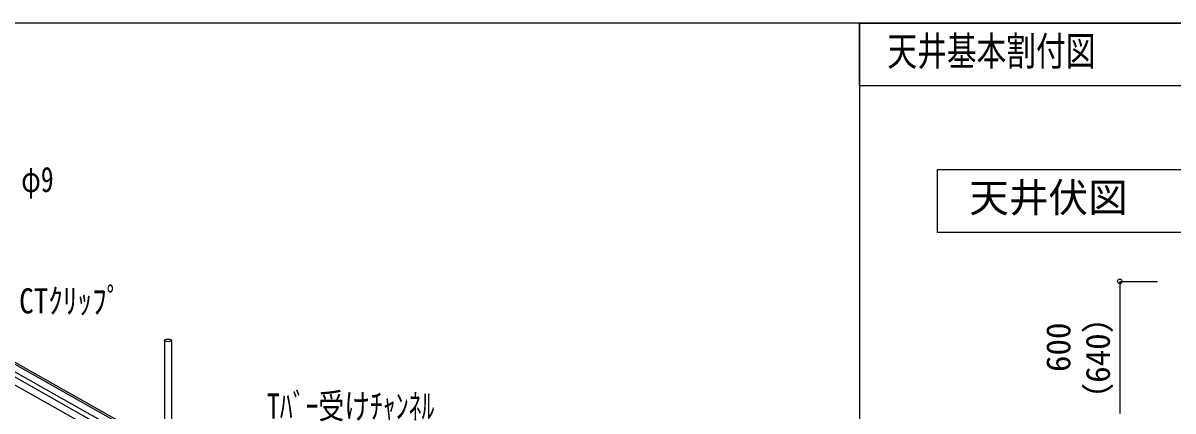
# Model space of a CAD drawing. Units: millimetres on the paper. Extents: x -213 to 192, y -129 to 153.
# Drawn here: x -112.4 to -25.4, y 123.9 to 153.3 of the extents above; entities that cross this region are included whole.
import ezdxf
from ezdxf.enums import TextEntityAlignment as Align

# ---------------------------------------------------------------- set-up
doc = ezdxf.new("R2010")
doc.units = ezdxf.units.MM
doc.layers.add('0-0_○注記', color=134, linetype='Continuous')
doc.layers.add('0-A_○ｱｲｿﾒ図', color=134, linetype='Continuous')
doc.styles.add('ＭＳ ゴシック', font='')
doc.styles.get('ＭＳ ゴシック').set_extended_font_data('MS Gothic')

msp = doc.modelspace()

# ---------------------------------------------------------------- linework, layer by layer
at = {"layer": '0-0_○注記'}
for p, q in [((192.18, 153.299), (-212.82, 153.299)), ((-49.088, 153.299), (-49.088, 24.522)), ((-29.38, 133.749), (-26.533, 133.749)), ((-29.38, 133.749), (-29.38, 123.749))]:
    msp.add_line(p, q, dxfattribs=at)
for points in [[(-49.088, 153.299), (-23.857, 153.299), (-23.857, 148.539), (-49.088, 148.539)], [(-43.173, 142.21), (-23.386, 142.21), (-23.386, 137.45), (-43.173, 137.45)]]:
    msp.add_lwpolyline(points, close=True, dxfattribs=at)
msp.add_circle((-29.38, 133.749), 0.167, dxfattribs=at)
at = {"layer": '0-A_○ｱｲｿﾒ図'}
for p, q in [((-105.748, 122.397), (-120.687, 130.83)), ((-121.216, 130.524), (-106.227, 122.078)), ((-105.251, 123.245), (-117.301, 130.044)), ((-105.364, 123.155), (-117.301, 129.89)), ((-105.396, 122.6), (-117.237, 129.281)), ((-101.682, 129.279), (-101.682, 122.303)), ((-101.147, 129.279), (-101.147, 122.299))]:
    msp.add_line(p, q, dxfattribs=at)
msp.add_ellipse((-101.414, 129.279), major_axis=(-0.268, 0), ratio=0.36674, dxfattribs=at)

# ---------------------------------------------------------------- texts
at = {"layer": '0-0_○注記', "style": 'ＭＳ ゴシック', "width": 0.75}
msp.add_text('天井基本割付図', height=2.199, dxfattribs=at).set_placement((-46.972, 149.419), align=Align.BOTTOM_LEFT)
at = {"layer": '0-0_○注記', "style": 'ＭＳ ゴシック'}
msp.add_text('天井伏図', height=2.199, dxfattribs=at).set_placement((-40.779, 138.33), align=Align.BOTTOM_LEFT)
for s, p in [('（640）', (-29.58, 123.572)), ('600', (-32.571, 126.889))]:
    msp.add_text(s, height=1.833, rotation=90, dxfattribs=at).set_placement(p, align=Align.BOTTOM_LEFT)
at = {"layer": '0-A_○ｱｲｿﾒ図', "style": 'ＭＳ ゴシック'}
for s, width, p in [(' 吊りﾎﾞﾙﾄ φ9', 0.75, (-122.265, 139.94)), (' CTｸﾘｯﾌﾟ', 0.85, (-113.782, 130.747)), ('Tﾊﾞｰ受けﾁｬﾝﾈﾙ ', 0.75, (-93.926, 122.785))]:
    msp.add_text(s, height=1.906, dxfattribs=dict(at, width=width)).set_placement(p, align=Align.BOTTOM_LEFT)

doc.saveas('drawing.dxf')
